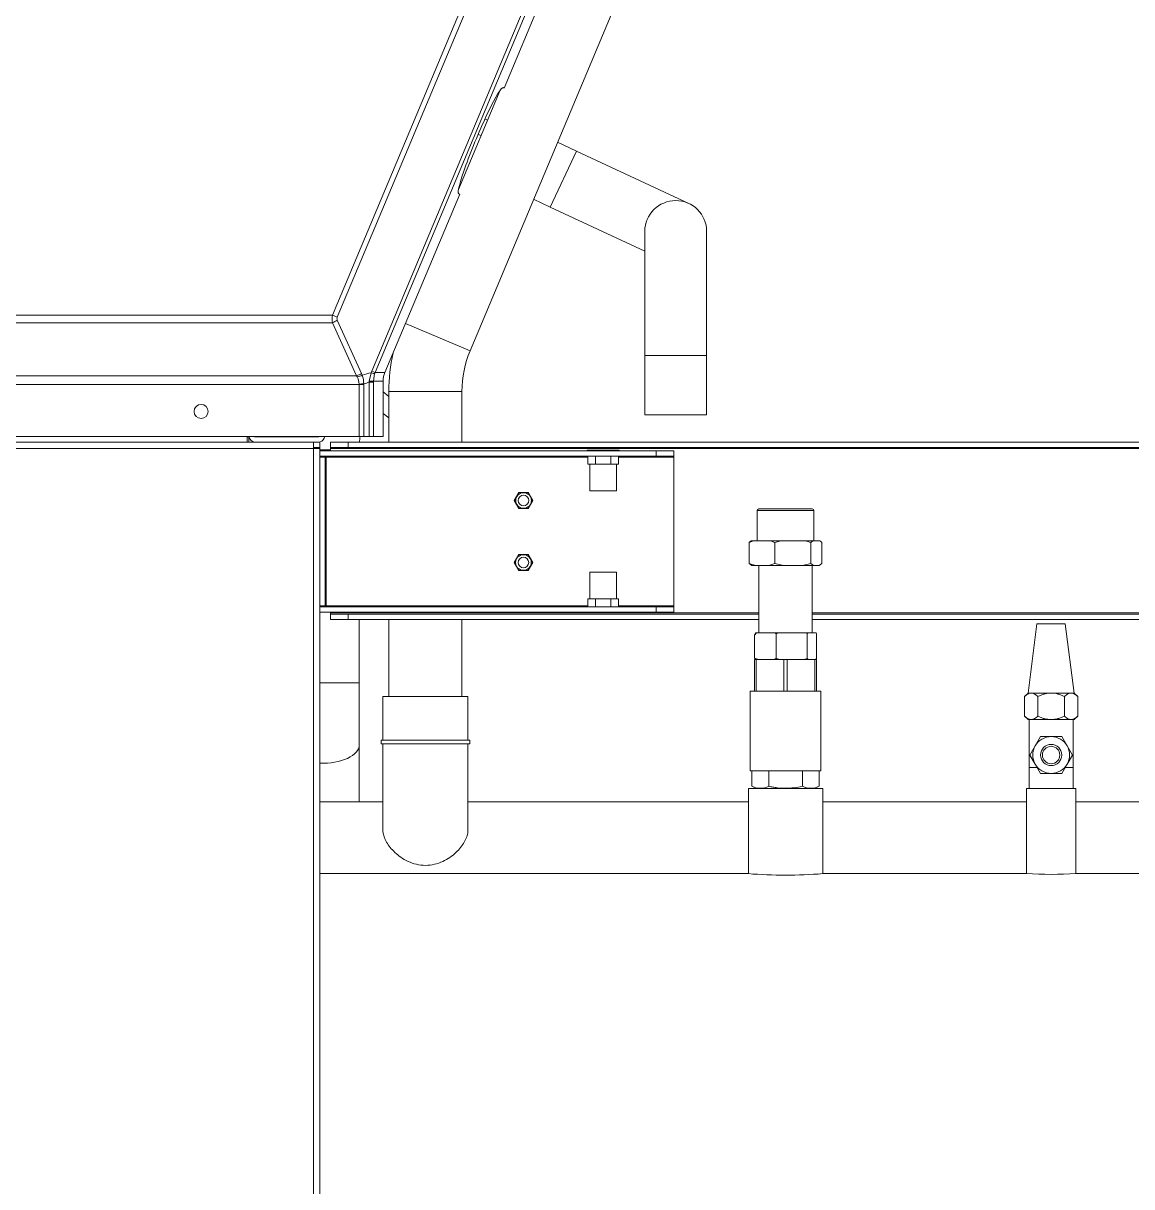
# Model space of a CAD drawing. Header units: millimetres. Extents: x 113490 to 142599, y -20467 to 115.
# Drawn here: x 126503 to 127129, y -7723 to -7066 of the extents above; entities that cross this region are included whole.
import ezdxf

# ---------------------------------------------------------------- set-up
doc = ezdxf.new("R2010")
doc.units = ezdxf.units.MM
doc.layers.add('DV1_0', color=7, linetype='Continuous')

msp = doc.modelspace()

# ---------------------------------------------------------------- linework, layer by layer
at = {"layer": 'DV1_0', "color": 7, "linetype": 'Continuous', "lineweight": 20}
for p, q in [((126699.65, -7262.15), (127127.26, -6242.4)), ((126701.48, -7262.92), (127127.26, -6247.54)), ((126677.38, -7230.65), (127089.36, -6248.19)), ((126680.15, -7231.81), (127092.13, -6249.35)), ((126815.19, -7137.97), (126800.45, -7169.6)), ((126677.38, -7230.65), (126389.14, -7230.65)), ((126677.38, -7230.65), (126680.15, -7231.81)), ((126677.38, -7234.88), (126389.15, -7234.88)), ((126691.06, -7264.86), (126677.38, -7234.88)), ((126693.83, -7263.48), (126680.14, -7233.5)), ((126755.17, -7250.69), (126718.62, -7235.37)), ((126888.71, -7253.37), (126853.81, -7253.37)), ((126691.06, -7264.86), (126385.27, -7264.86)), ((126698.24, -7267.91), (126699.29, -7263.09)), ((126699.65, -7262.15), (126701.48, -7262.92)), ((126700.51, -7267.82), (126701.2, -7263.63)), ((126707.07, -7262.92), (126701.48, -7262.92)), ((126692.53, -7269.74), (126385.27, -7269.74)), ((126692.53, -7299.18), (126692.53, -7269.74)), ((126692.53, -7269.74), (126695.06, -7269.74)), ((126695.06, -7299.18), (126695.06, -7269.74)), ((126698.22, -7268.49), (126700.51, -7268.49)), ((126698.22, -7299.18), (126698.22, -7268.49)), ((126706.08, -7267.82), (126700.51, -7267.82)), ((126700.51, -7299.18), (126700.51, -7268.49)), ((126750.55, -7273.65), (126709.29, -7273.65)), ((126399.86, -7305.97), (126666.66, -7305.97)), ((126666.66, -7305.97), (126666.66, -8175.37)), ((126676.26, -7306.61), (126670.26, -7306.61)), ((126673.86, -7310.87), (126821.6, -7310.87)), ((126673.86, -7394.67), (126673.86, -7310.87)), ((127581.26, -7305.97), (126676.26, -7305.97)), ((126838.92, -7310.87), (126870.26, -7310.87)), ((126949.26, -7340.97), (126917.26, -7340.97)), ((126673.86, -7394.67), (126821.6, -7394.67)), ((126838.92, -7394.67), (126870.26, -7394.67)), ((126821.26, -7398.77), (126676.26, -7398.77)), ((126918.26, -7398.77), (126839.26, -7398.77)), ((127222.79, -7398.77), (126948.26, -7398.77)), ((126916.76, -7442.97), (126916.76, -7424.97)), ((126932.26, -7442.97), (126932.26, -7424.97)), ((126934.26, -7442.97), (126934.26, -7424.97)), ((126949.76, -7442.97), (126949.76, -7424.97)), ((126670.26, -7438.28), (126692.52, -7438.28))]:
    msp.add_line(p, q, dxfattribs=at)
at = {"layer": 'DV1_0', "color": 7, "linetype": 'Continuous', "lineweight": 15}
for p, q in [((127127.26, -6260.87), (126774.38, -7102.39)), ((126755.17, -7250.69), (127112.22, -6399.23)), ((126772.1, -7103.63), (126748.6, -7159.68)), ((126774.38, -7102.39), (126773.82, -7102.13)), ((126765.04, -7120.47), (126763.53, -7119.84)), ((126759.67, -7128.54), (126761.36, -7129.25)), ((126815.19, -7137.97), (126804.53, -7133)), ((126878.64, -7167.55), (126815.19, -7137.97)), ((126749.27, -7162.29), (126707.07, -7262.92)), ((126749.27, -7162.29), (126748.7, -7162.02)), ((126791.02, -7165.21), (126800.45, -7169.6)), ((126800.45, -7169.6), (126853.81, -7194.49)), ((126853.81, -7183.37), (126853.81, -7253.37)), ((126888.71, -7253.37), (126888.71, -7183.37)), ((126853.81, -7253.37), (126853.81, -7286.97)), ((126888.71, -7286.97), (126888.71, -7253.37)), ((126706.08, -7299.18), (126706.08, -7267.82)), ((126709.29, -7276.45), (126706.08, -7273.88)), ((126709.29, -7273.65), (126709.29, -7302.37)), ((126750.55, -7302.37), (126750.55, -7273.65)), ((126706.08, -7286.07), (126709.29, -7288.64)), ((126888.71, -7286.97), (126853.81, -7286.97)), ((126692.53, -7299.18), (126373.99, -7299.18)), ((126399.86, -7302.37), (126666.66, -7302.37)), ((126629.26, -7299.18), (126629.26, -7302.37)), ((126630.26, -7299.37), (126629.26, -7299.37)), ((126630.26, -7299.18), (126630.26, -7299.37)), ((126630.26, -7302.37), (126630.26, -7299.37)), ((126669.36, -7299.37), (126633.86, -7299.37)), ((126638.21, -7299.18), (126638.21, -7299.37)), ((126643.24, -7299.18), (126643.24, -7299.37)), ((126653.29, -7299.18), (126653.29, -7299.37)), ((126658.31, -7299.18), (126658.31, -7299.37)), ((126666.66, -7302.37), (126666.66, -7305.97)), ((126666.66, -7302.37), (126670.26, -7302.37)), ((126670.26, -7302.37), (126670.26, -7305.37)), ((126673.09, -7299.18), (126672.68, -7300.16)), ((126676.26, -7302.37), (126686.26, -7302.37)), ((126676.26, -7305.37), (126676.26, -7302.37)), ((127571.26, -7302.37), (126686.26, -7302.37)), ((126686.26, -7302.37), (126686.26, -7305.37)), ((126692.53, -7299.18), (126695.06, -7299.18)), ((126698.22, -7299.18), (126695.06, -7299.18)), ((126698.22, -7299.18), (126700.51, -7299.18)), ((126706.08, -7299.18), (126700.51, -7299.18)), ((126667.26, -7305.37), (126666.66, -7305.37)), ((126666.66, -7305.37), (126670.26, -7305.37)), ((126666.66, -7305.97), (126670.26, -7305.97)), ((126670.26, -7305.37), (126667.26, -7305.37)), ((126667.26, -7305.37), (126667.26, -7305.97)), ((126670.26, -7305.37), (126670.26, -7305.97)), ((126670.26, -7305.97), (126670.26, -8175.37)), ((126670.26, -7307.27), (126860.26, -7307.27)), ((126670.26, -7310.27), (126860.26, -7310.27)), ((126670.26, -7310.87), (126673.26, -7310.87)), ((126673.26, -7310.87), (126673.86, -7310.87)), ((126673.26, -7394.67), (126673.26, -7310.87)), ((126673.86, -7310.87), (126673.86, -7310.27)), ((126676.26, -7305.97), (126676.26, -7305.37)), ((126686.26, -7305.37), (126676.26, -7305.37)), ((126676.26, -7307.27), (126676.26, -7305.97)), ((127571.26, -7305.37), (126686.26, -7305.37)), ((126821.26, -7307.27), (126821.26, -7306.77)), ((126821.26, -7306.77), (126825.76, -7306.77)), ((126821.6, -7310.27), (126821.6, -7314.77)), ((126825.76, -7307.27), (126825.76, -7306.77)), ((126825.76, -7306.77), (126834.76, -7306.77)), ((126825.93, -7310.27), (126825.93, -7314.77)), ((126834.59, -7310.27), (126834.59, -7314.77)), ((126834.76, -7307.27), (126834.76, -7306.77)), ((126834.76, -7306.77), (126839.26, -7306.77)), ((126838.92, -7310.27), (126838.92, -7314.77)), ((126839.26, -7307.27), (126839.26, -7306.77)), ((126860.26, -7310.27), (126860.26, -7307.27)), ((126860.26, -7307.27), (126870.26, -7307.27)), ((126870.26, -7310.27), (126860.26, -7310.27)), ((126870.26, -7307.27), (126870.26, -7310.27)), ((126870.26, -7310.27), (126870.26, -7310.87)), ((126870.26, -7310.87), (126870.26, -7394.67)), ((126821.6, -7314.77), (126823.77, -7314.77)), ((126822.76, -7314.77), (126822.76, -7329.77)), ((126823.77, -7314.77), (126825.93, -7314.77)), ((126825.93, -7314.77), (126830.26, -7314.77)), ((126830.26, -7314.77), (126834.59, -7314.77)), ((126834.59, -7314.77), (126836.76, -7314.77)), ((126836.76, -7314.77), (126838.92, -7314.77)), ((126837.76, -7329.77), (126837.76, -7314.77)), ((126782.68, -7330.68), (126780.03, -7335.27)), ((126780.13, -7335.27), (126782.73, -7330.77)), ((126787.98, -7330.68), (126782.68, -7330.68)), ((126782.73, -7330.77), (126787.92, -7330.77)), ((126787.92, -7330.77), (126790.52, -7335.27)), ((126790.63, -7335.27), (126787.98, -7330.68)), ((126822.76, -7329.77), (126837.76, -7329.77)), ((126780.03, -7335.27), (126782.68, -7339.86)), ((126782.73, -7339.77), (126780.13, -7335.27)), ((126790.52, -7335.27), (126787.92, -7339.77)), ((126787.98, -7339.86), (126790.63, -7335.27)), ((126782.68, -7339.86), (126787.98, -7339.86)), ((126787.92, -7339.77), (126782.73, -7339.77)), ((126917.26, -7340.97), (126917.26, -7357.97)), ((126948.26, -7339.97), (126918.26, -7339.97)), ((126949.26, -7357.97), (126949.26, -7340.97)), ((126915.21, -7357.97), (126912.81, -7358.98)), ((126912.81, -7370.77), (126912.81, -7358.98)), ((126913.83, -7357.97), (126915.21, -7357.97)), ((126915.21, -7357.97), (126924.78, -7357.97)), ((126924.78, -7357.97), (126930.59, -7357.97)), ((126927.18, -7358.98), (126924.78, -7357.97)), ((126930.59, -7357.97), (126927.18, -7358.98)), ((126927.18, -7370.77), (126927.18, -7358.98)), ((126930.59, -7357.97), (126944.21, -7357.97)), ((126944.21, -7357.97), (126948.64, -7357.97)), ((126948.64, -7357.97), (126947.62, -7358.98)), ((126947.62, -7370.77), (126947.62, -7358.98)), ((126948.64, -7357.97), (126952.69, -7357.97)), ((126953.71, -7370.77), (126953.71, -7358.98)), ((126782.61, -7365.68), (126779.96, -7370.27)), ((126779.96, -7370.27), (126782.61, -7374.86)), ((126780.07, -7370.27), (126782.66, -7365.77)), ((126782.66, -7374.77), (126780.07, -7370.27)), ((126787.91, -7365.68), (126782.61, -7365.68)), ((126782.66, -7365.77), (126787.86, -7365.77)), ((126787.86, -7365.77), (126790.46, -7370.27)), ((126790.46, -7370.27), (126787.86, -7374.77)), ((126790.56, -7370.27), (126787.91, -7365.68)), ((126787.91, -7374.86), (126790.56, -7370.27)), ((126914.26, -7371.97), (126912.81, -7370.77)), ((126912.81, -7370.77), (126916.22, -7371.97)), ((126923.76, -7371.97), (126927.18, -7370.77)), ((126927.18, -7370.77), (126932.03, -7371.97)), ((126942.77, -7371.97), (126947.62, -7370.77)), ((126947.62, -7370.77), (126949.07, -7371.97)), ((126952.26, -7371.97), (126953.71, -7370.77)), ((126782.61, -7374.86), (126787.91, -7374.86)), ((126787.86, -7374.77), (126782.66, -7374.77)), ((126837.76, -7375.77), (126822.76, -7375.77)), ((126822.76, -7375.77), (126822.76, -7390.77)), ((126837.76, -7390.77), (126837.76, -7375.77)), ((126914.26, -7371.97), (126916.22, -7371.97)), ((126916.22, -7371.97), (126923.76, -7371.97)), ((126918.26, -7371.97), (126918.26, -7409.97)), ((126923.76, -7371.97), (126932.03, -7371.97)), ((126932.03, -7371.97), (126942.77, -7371.97)), ((126942.77, -7371.97), (126949.07, -7371.97)), ((126948.26, -7409.97), (126948.26, -7371.97)), ((126949.07, -7371.97), (126952.26, -7371.97)), ((126670.26, -7394.67), (126673.26, -7394.67)), ((126670.26, -7395.27), (126860.26, -7395.27)), ((126673.26, -7394.67), (126673.86, -7394.67)), ((126673.86, -7395.27), (126673.86, -7394.67)), ((126821.6, -7395.27), (126821.6, -7390.77)), ((126823.77, -7390.77), (126821.6, -7390.77)), ((126825.93, -7390.77), (126823.77, -7390.77)), ((126830.26, -7390.77), (126825.93, -7390.77)), ((126825.93, -7395.27), (126825.93, -7390.77)), ((126834.59, -7390.77), (126830.26, -7390.77)), ((126836.76, -7390.77), (126834.59, -7390.77)), ((126834.59, -7395.27), (126834.59, -7390.77)), ((126838.92, -7390.77), (126836.76, -7390.77)), ((126838.92, -7395.27), (126838.92, -7390.77)), ((126860.26, -7398.27), (126860.26, -7395.27)), ((126860.26, -7395.27), (126870.26, -7395.27)), ((126870.26, -7394.67), (126870.26, -7395.27)), ((126870.26, -7395.27), (126870.26, -7398.27)), ((126670.26, -7398.27), (126860.26, -7398.27)), ((126676.26, -7398.77), (126676.26, -7398.27)), ((126676.26, -7399.37), (126676.26, -7398.77)), ((126676.26, -7399.37), (126686.26, -7399.37)), ((126676.26, -7402.37), (126676.26, -7399.37)), ((126686.26, -7402.37), (126676.26, -7402.37)), ((126918.26, -7399.37), (126686.26, -7399.37)), ((126686.26, -7399.37), (126686.26, -7402.37)), ((126918.26, -7402.37), (126686.26, -7402.37)), ((126692.52, -7438.28), (126692.52, -7402.37)), ((126709.29, -7402.37), (126709.29, -7445.97)), ((126750.55, -7445.97), (126750.55, -7402.37)), ((126821.26, -7398.27), (126821.26, -7398.77)), ((126825.76, -7398.77), (126821.26, -7398.77)), ((126825.76, -7398.27), (126825.76, -7398.77)), ((126834.76, -7398.77), (126825.76, -7398.77)), ((126834.76, -7398.27), (126834.76, -7398.77)), ((126839.26, -7398.77), (126834.76, -7398.77)), ((126839.26, -7398.27), (126839.26, -7398.77)), ((126870.26, -7398.27), (126860.26, -7398.27)), ((127222.79, -7399.37), (126948.26, -7399.37)), ((127222.79, -7402.37), (126948.26, -7402.37)), ((126915.73, -7411.22), (126916.27, -7409.97)), ((126916.9, -7409.97), (126915.73, -7411.22)), ((126916.27, -7409.97), (126916.9, -7409.97)), ((126916.9, -7409.97), (126927.44, -7409.97)), ((126927.44, -7409.97), (126928.85, -7409.97)), ((126928.85, -7409.97), (126945.17, -7409.97)), ((126945.17, -7409.97), (126945.69, -7409.97)), ((126945.57, -7424.52), (126945.57, -7410.28)), ((126945.69, -7409.97), (126950.55, -7409.97)), ((127075.26, -7404.97), (127070.27, -7443.97)), ((127091.26, -7404.97), (127075.26, -7404.97)), ((127096.25, -7443.97), (127091.26, -7404.97)), ((126915.73, -7424.2), (126915.73, -7411.22)), ((126928.04, -7424.41), (126928.04, -7410.6)), ((126950.79, -7424.41), (126950.79, -7410.6)), ((126916.8, -7424.97), (126915.73, -7424.2)), ((126915.73, -7424.2), (126917.98, -7424.97)), ((126915.76, -7424.97), (126916.76, -7424.97)), ((126915.76, -7442.97), (126915.76, -7424.97)), ((126916.76, -7424.97), (126932.26, -7424.97)), ((126926.35, -7424.97), (126928.04, -7424.41)), ((126928.04, -7424.41), (126930.24, -7424.97)), ((126932.26, -7424.97), (126934.26, -7424.97)), ((126934.26, -7424.97), (126949.76, -7424.97)), ((126949.76, -7424.97), (126950.76, -7424.97)), ((126950.13, -7424.97), (126950.79, -7424.41)), ((126950.76, -7442.97), (126950.76, -7424.97)), ((126692.52, -7473.28), (126692.52, -7438.28)), ((126916.03, -7442.97), (126913.36, -7442.97)), ((126913.36, -7442.97), (126913.36, -7487.97)), ((126916.03, -7442.97), (126933.26, -7442.97)), ((126933.26, -7442.97), (126950.49, -7442.97)), ((126950.49, -7442.97), (126953.16, -7442.97)), ((126953.16, -7487.97), (126953.16, -7442.97)), ((126753.92, -7445.97), (126705.92, -7445.97)), ((126705.92, -7445.97), (126705.92, -7470.65)), ((126753.92, -7470.65), (126753.92, -7445.97)), ((127070.27, -7443.97), (127068.26, -7445.98)), ((127068.26, -7445.98), (127068.26, -7456.96)), ((127083.26, -7443.97), (127070.27, -7443.97)), ((127075.76, -7445.98), (127075.76, -7456.96)), ((127083.26, -7443.97), (127094.51, -7443.97)), ((127090.76, -7445.98), (127090.76, -7456.96)), ((127096.25, -7443.97), (127094.51, -7443.97)), ((127098.26, -7445.98), (127096.25, -7443.97)), ((127098.26, -7445.98), (127098.26, -7456.96)), ((127068.26, -7456.96), (127070.27, -7458.97)), ((127083.26, -7458.97), (127070.27, -7458.97)), ((127070.76, -7458.97), (127070.76, -7478.82)), ((127094.51, -7458.97), (127083.26, -7458.97)), ((127094.51, -7458.97), (127096.25, -7458.97)), ((127095.76, -7478.82), (127095.76, -7458.97)), ((127096.25, -7458.97), (127098.26, -7456.96)), ((127074.26, -7473.77), (127077.26, -7468.58)), ((127077.26, -7468.58), (127083.26, -7468.58)), ((127083.26, -7468.58), (127089.26, -7468.58)), ((127089.26, -7468.58), (127092.26, -7473.77)), ((126692.52, -7505.47), (126692.52, -7473.28)), ((126704.92, -7470.65), (126754.92, -7470.65)), ((126704.92, -7470.65), (126704.92, -7472.65)), ((126704.92, -7472.65), (126754.92, -7472.65)), ((126705.92, -7472.65), (126705.92, -7521.58)), ((126753.92, -7521.53), (126753.92, -7472.65)), ((126754.92, -7472.65), (126754.92, -7470.65)), ((127071.26, -7478.97), (127074.26, -7473.77)), ((127092.26, -7473.77), (127095.26, -7478.97)), ((127070.76, -7479.12), (127070.76, -7485.97)), ((127074.26, -7484.17), (127071.26, -7478.97)), ((127095.26, -7478.97), (127092.26, -7484.17)), ((127095.76, -7485.97), (127095.76, -7479.12)), ((126953.16, -7487.97), (126913.36, -7487.97)), ((126914.26, -7496.65), (126914.26, -7487.97)), ((126923.76, -7496.65), (126923.76, -7487.97)), ((126942.76, -7496.65), (126942.76, -7487.97)), ((126952.26, -7496.65), (126952.26, -7487.97)), ((127070.76, -7485.97), (127070.76, -7497.97)), ((127070.76, -7485.97), (127075.3, -7485.97)), ((127077.26, -7489.36), (127074.26, -7484.17)), ((127092.26, -7484.17), (127089.26, -7489.36)), ((127091.22, -7485.97), (127095.76, -7485.97)), ((127095.76, -7485.97), (127095.76, -7497.97)), ((127083.26, -7489.36), (127077.26, -7489.36)), ((127089.26, -7489.36), (127083.26, -7489.36)), ((126917.27, -7497.97), (126912.26, -7497.97)), ((126912.26, -7497.97), (126912.26, -7545.99)), ((126914.26, -7496.65), (126917.27, -7497.97)), ((126933.26, -7497.97), (126917.27, -7497.97)), ((126954.26, -7497.97), (126933.26, -7497.97)), ((126949.25, -7497.97), (126952.26, -7496.65)), ((126954.26, -7545.97), (126954.26, -7497.97)), ((127070.76, -7497.97), (127069.26, -7497.97)), ((127069.26, -7497.97), (127069.26, -7545.98)), ((127070.76, -7497.97), (127076.96, -7497.97)), ((127089.57, -7497.97), (127076.96, -7497.97)), ((127089.57, -7497.97), (127095.76, -7497.97)), ((127097.26, -7497.97), (127095.76, -7497.97)), ((127097.26, -7545.97), (127097.26, -7497.97)), ((126705.92, -7505.47), (126670.26, -7505.47)), ((126912.26, -7505.47), (126753.92, -7505.47)), ((127069.26, -7505.47), (126954.26, -7505.47)), ((127219.26, -7505.47), (127097.26, -7505.47)), ((126912.53, -7545.97), (126670.26, -7545.97)), ((127069.44, -7545.97), (126954.24, -7545.97)), ((127219.44, -7545.97), (127097.24, -7545.97))]:
    msp.add_line(p, q, dxfattribs=at)
for centre, radius in [((126603.26, -7284.99), 4), ((126785.33, -7335.27), 4.4), ((126785.33, -7335.27), 3), ((126785.26, -7370.27), 4.4), ((126785.26, -7370.27), 3), ((127083.26, -7478.97), 6), ((127083.26, -7478.97), 4.9)]:
    msp.add_circle(centre, radius, dxfattribs=at)
for centre, radius, start, end in [((126871.26, -7183.37), 17.45, 0, 180), ((126809.92, -7273.65), 100.63, 167.55674, 180), ((126809.92, -7273.65), 59.37, 157.25, 180), ((126718.86, -7267.85), 12.78, 157.34207, 179.90024), ((126633.86, -7298.77), 3.6, 186.53933, 270), ((126633.86, -7298.77), 0.6, 223.10294, 270), ((126669.36, -7298.77), 0.6, 270, 316.89706), ((126669.36, -7298.77), 3.6, 270, 337.25), ((126741.89, -7306.61), 49.37, 171.34295, 175.07191), ((126666.66, -7305.97), 0.6, 85.32052, 90), ((126918.26, -7340.97), 1, 90, 180), ((126948.26, -7340.97), 1, 0, 90), ((126919.5, -7364.68), 8.79, 130.196, 139.54687), ((126934.55, -7396.87), 40.08, 70.95562, 76.04377), ((126947.02, -7364.68), 8.79, 40.45313, 49.804), ((126913.1, -7424.47), 20.39, 42.86141, 45.31794), ((126946.82, -7433.77), 29.82, 127.05878, 129.01636), ((126923.81, -7420.5), 28.73, 20.1538, 21.49326), ((126934.38, -7383.29), 42.73, 282.69133, 285.18059), ((126950.72, -7418.89), 7.63, 227.55344, 232.7942), ((127083.26, -7478.97), 10.39, 90, 150), ((127083.26, -7478.97), 10.39, 30, 90), ((127083.26, -7478.97), 10.39, 150, 210), ((127083.26, -7478.97), 10.39, 330, 30), ((127083.26, -7478.97), 10.39, 210, 270), ((127083.26, -7478.97), 10.39, 270, 330), ((126919.01, -7486.99), 10.76, 243.80269, 296.19731), ((126947.51, -7486.99), 10.76, 243.80269, 296.19731), ((126933.26, -7294.85), 251.99, 265.21969, 274.78031), ((127083.26, -7294.37), 251.99, 266.81517, 273.18483)]:
    msp.add_arc(centre, radius, start, end, dxfattribs=at)
at = {"layer": 'DV1_0', "color": 7, "linetype": 'Continuous', "lineweight": 20}
for centre, radius, start, end in [((126689.5, -7232.78), 12.31, 170.04638, 189.8182), ((126687.04, -7267.66), 4.9, 25.85669, 34.89362), ((126681.65, -7270.29), 10.9, 4.05116, 25.89963), ((126680.7, -7269.33), 14.36, 359.70458, 19.65924), ((126543.97, -7262.94), 154.34, 357.94156, 358.15554)]:
    msp.add_arc(centre, radius, start, end, dxfattribs=at)
at = {"layer": 'DV1_0', "color": 7, "linetype": 'Continuous', "lineweight": 15}
for centre, major_axis, ratio, start_param, end_param in [((126761.26, -7132.07), (-12.55, -29.95), 0.08742, 3.138131, 6.279724), ((126928.2, -7433.68), (0, 29.42), 0.973748, 5.631739, 5.649454), ((126950.74, -7433.68), (0, 29.42), 0.28974, 0.633731, 0.651447)]:
    msp.add_ellipse(centre, major_axis=major_axis, ratio=ratio, start_param=start_param, end_param=end_param, dxfattribs=at)
at = {"layer": 'DV1_0', "color": 7, "linetype": 'Continuous', "lineweight": 20}
for centre, major_axis, ratio, start_param, end_param in [((126688.37, -7231.73), (8.39, 1.23), 0.477021, 2.861489, 3.27902), ((126677.38, -7232.34), (-5.46, -2.49), 0.390519, 1.394389, 1.916835), ((126691.06, -7262.32), (-5.46, -2.49), 0.390519, 1.394389, 1.916835), ((126691.45, -7263.34), (-5.72, -1.81), 0.350035, 1.460327, 1.961834), ((126686.11, -7268.42), (3.73, 8.9), 0.866025, 5.488826, 5.610008), ((126672.45, -7088.34), (-71.41, -170.29), 0.866025, 0.584178, 0.615457), ((126710.58, -7266.74), (-5.3, -12.63), 0.866025, 4.712369, 4.785222), ((126697.44, -7262.31), (3.78, -1.31), 0.036385, -1.048346, -0.089348), ((126708.29, -7265.86), (-3.5, -8.68), 0.792142, 4.693639, 4.774741), ((126692.52, -7269.4), (-5.99, -0.25), 0.019419, 1.569987, 2.006724), ((126689.28, -7269.74), (0, 3.39), 0.955994, 4.71241, 4.778595), ((126540.48, -6610.94), (0, -680.19), 0.906307, 0.253454, 0.258752), ((126688.34, -7269.74), (0, 7.42), 0.906308, 4.712393, 4.758375), ((126696.53, -7267.82), (4, 0.01), 0.024998, -1.128884, -0.094609), ((126698, -7268.49), (0, 26.57), 0.094445, 4.712423, 4.737354), ((126671.89, -7473.28), (20.63, 0), 0.5, 4.633344, 6.283185)]:
    msp.add_ellipse(centre, major_axis=major_axis, ratio=ratio, start_param=start_param, end_param=end_param, dxfattribs=at)
at = {"layer": 'DV1_0', "color": 7, "linetype": 'Continuous', "lineweight": 15}
for points, knots in [([(127068.26, -7445.98), (127068.84, -7445.4), (127069.44, -7444.9), (127070.37, -7444.36), (127070.69, -7444.22), (127071.33, -7444.03), (127071.67, -7443.97), (127072.65, -7443.97), (127073.29, -7444.17), (127074.56, -7444.88), (127075.17, -7445.39), (127075.76, -7445.98)], [0, 0, 0, 0, 0.25, 0.25, 0.375, 0.375, 0.5, 0.5, 0.75, 0.75, 1, 1, 1, 1]), ([(127075.76, -7445.98), (127076.34, -7445.69), (127076.94, -7445.42), (127078.15, -7444.93), (127078.77, -7444.71), (127080.02, -7444.35), (127080.66, -7444.21), (127081.62, -7444.07), (127081.95, -7444.03), (127082.6, -7443.98), (127082.93, -7443.97), (127083.26, -7443.97)], [0, 0, 0, 0, 0.25, 0.25, 0.5, 0.5, 0.75, 0.75, 0.875, 0.875, 1, 1, 1, 1]), ([(127083.26, -7443.97), (127084.58, -7443.97), (127085.86, -7444.17), (127087.75, -7444.71), (127088.37, -7444.93), (127089.59, -7445.42), (127090.18, -7445.69), (127090.76, -7445.98)], [0, 0, 0, 0, 0.5, 0.5, 0.75, 0.75, 1, 1, 1, 1]), ([(127090.76, -7445.98), (127091.35, -7445.39), (127091.95, -7444.89), (127092.88, -7444.36), (127093.2, -7444.22), (127093.85, -7444.02), (127094.18, -7443.97), (127094.51, -7443.97)], [0, 0, 0, 0, 0.5, 0.5, 0.75, 0.75, 1, 1, 1, 1]), ([(127094.51, -7443.97), (127095.16, -7443.97), (127095.8, -7444.17), (127097.07, -7444.89), (127097.67, -7445.39), (127098.26, -7445.98)], [0, 0, 0, 0, 0.5, 0.5, 1, 1, 1, 1]), ([(127068.26, -7456.96), (127068.84, -7457.54), (127069.44, -7458.04), (127070.37, -7458.57), (127070.69, -7458.72), (127071.33, -7458.91), (127071.67, -7458.97), (127072.65, -7458.97), (127073.29, -7458.77), (127074.56, -7458.05), (127075.17, -7457.55), (127075.76, -7456.96)], [0, 0, 0, 0, 0.25, 0.25, 0.375, 0.375, 0.5, 0.5, 0.75, 0.75, 1, 1, 1, 1]), ([(127075.76, -7456.96), (127076.34, -7457.25), (127076.94, -7457.52), (127078.15, -7458.01), (127078.77, -7458.23), (127080.02, -7458.59), (127080.66, -7458.73), (127081.62, -7458.87), (127081.95, -7458.91), (127082.6, -7458.96), (127082.93, -7458.97), (127083.26, -7458.97)], [0, 0, 0, 0, 0.25, 0.25, 0.5, 0.5, 0.75, 0.75, 0.875, 0.875, 1, 1, 1, 1]), ([(127083.26, -7458.97), (127084.58, -7458.97), (127085.86, -7458.77), (127087.75, -7458.23), (127088.37, -7458.01), (127089.59, -7457.52), (127090.18, -7457.25), (127090.76, -7456.96)], [0, 0, 0, 0, 0.5, 0.5, 0.75, 0.75, 1, 1, 1, 1]), ([(127090.76, -7456.96), (127091.35, -7457.55), (127091.95, -7458.05), (127092.88, -7458.58), (127093.2, -7458.72), (127093.85, -7458.92), (127094.18, -7458.97), (127094.51, -7458.97)], [0, 0, 0, 0, 0.5, 0.5, 0.75, 0.75, 1, 1, 1, 1]), ([(127094.51, -7458.97), (127095.16, -7458.97), (127095.8, -7458.77), (127097.07, -7458.05), (127097.67, -7457.55), (127098.26, -7456.96)], [0, 0, 0, 0, 0.5, 0.5, 1, 1, 1, 1]), ([(126942.76, -7496.65), (126941.19, -7496.99), (126939.62, -7497.27), (126936.46, -7497.66), (126934.88, -7497.77), (126931.71, -7497.77), (126930.12, -7497.67), (126927.72, -7497.38), (126926.92, -7497.26), (126925.34, -7496.98), (126924.55, -7496.82), (126923.76, -7496.65)], [0, 0, 0, 0, 0.25, 0.25, 0.5, 0.5, 0.75, 0.75, 0.875, 0.875, 1, 1, 1, 1]), ([(126705.92, -7521.5), (126705.92, -7521.78), (126705.93, -7522.07), (126706.13, -7524.19), (126706.84, -7526.18), (126709.12, -7530.13), (126710.73, -7532.16), (126713.73, -7534.97), (126714.83, -7535.88), (126717.29, -7537.58), (126718.65, -7538.38), (126721.55, -7539.73), (126723.14, -7540.3), (126726.44, -7541.08), (126728.17, -7541.3), (126729.92, -7541.3)], [0.7401769, 0.7401769, 0.7401769, 0.7401769, 0.75, 0.75, 0.8125, 0.8125, 0.875, 0.875, 0.90625, 0.90625, 0.9375, 0.9375, 0.96875, 0.96875, 1, 1, 1, 1]), ([(126729.92, -7541.3), (126731.67, -7541.3), (126733.37, -7541.09), (126736.66, -7540.31), (126738.24, -7539.75), (126741.15, -7538.4), (126742.51, -7537.6), (126744.96, -7535.91), (126746.07, -7535.01), (126748.09, -7533.12), (126749, -7532.14), (126750.59, -7530.17), (126751.27, -7529.17), (126752.42, -7527.18), (126752.89, -7526.19), (126753.57, -7524.26), (126753.78, -7523.32), (126753.9, -7522.09), (126753.92, -7521.78), (126753.92, -7521.48)], [0, 0, 0, 0, 0.03125, 0.03125, 0.0625, 0.0625, 0.09375, 0.09375, 0.125, 0.125, 0.15625, 0.15625, 0.1875, 0.1875, 0.21875, 0.21875, 0.25, 0.25, 0.2605517, 0.2605517, 0.2605517, 0.2605517])]:
    msp.add_open_spline(points, degree=3, knots=knots, dxfattribs=at)

doc.saveas('drawing.dxf')
